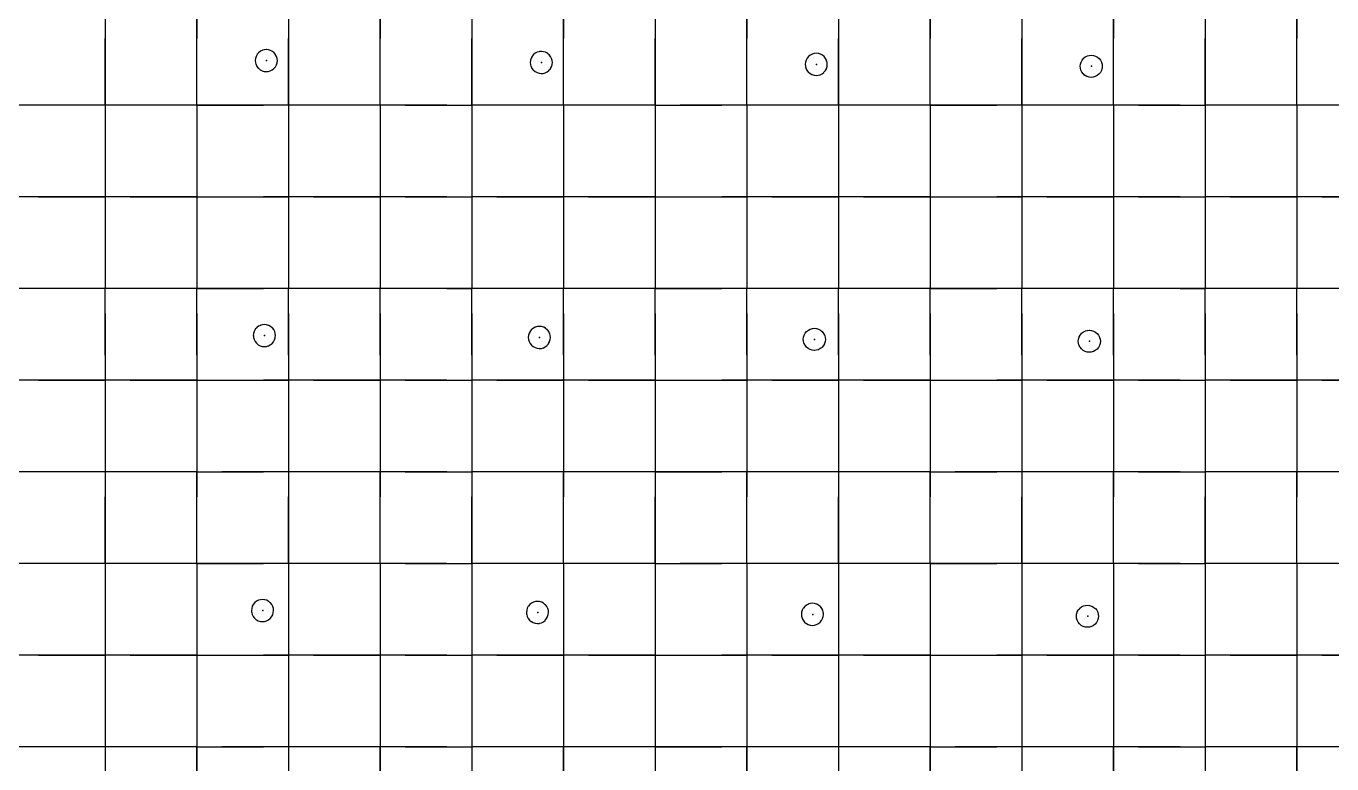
# Model space of a CAD drawing. Header units: metres. Extents: x 0 to 438, y -24 to 612.
# Drawn here: x 127.2 to 255.4, y 340.3 to 412.8 of the extents above; entities that cross this region are included whole.
import ezdxf

# ---------------------------------------------------------------- set-up
doc = ezdxf.new("R2010")
doc.units = ezdxf.units.M
doc.layers.add('LAYER_01_CUT', color=7, linetype='Continuous')
doc.layers.add('LAYER_04_GRID', color=7, linetype='Continuous')

msp = doc.modelspace()

# ---------------------------------------------------------------- linework, layer by layer
at = {"layer": 'LAYER_01_CUT'}
for points in [[(137.46, 414), (135, 414), (135, 407.46), (135, 405), (135, 398.46)], [(135, 414), (135, 411.54)], [(144, 407.46), (144, 414), (144, 411.54)], [(155.46, 414), (153, 414), (153, 407.46), (153, 405), (153, 398.46)], [(153, 414), (153, 411.54)], [(162, 407.46), (162, 414), (162, 411.54)], [(173.46, 414), (171, 414), (171, 407.46), (171, 405), (171, 398.46)], [(171, 414), (171, 411.54)], [(180, 407.46), (180, 414), (180, 411.54)], [(191.46, 414), (189, 414), (189, 407.46), (189, 405), (189, 398.46)], [(189, 414), (189, 411.54)], [(198, 407.46), (198, 414), (198, 411.54)], [(209.46, 414), (207, 414), (207, 407.46), (207, 405), (207, 398.46)], [(207, 414), (207, 411.54)], [(216, 407.46), (216, 414), (216, 411.54)], [(227.46, 414), (225, 414), (225, 407.46), (225, 405), (225, 398.46)], [(225, 414), (225, 411.54)], [(234, 407.46), (234, 414), (234, 411.54)], [(245.46, 414), (243, 414), (243, 407.46), (243, 405), (243, 398.46)], [(243, 414), (243, 411.54)], [(252, 407.46), (252, 414), (252, 411.54)], [(135, 405), (135, 411.54)], [(144, 405), (144, 411.54)], [(150.04, 408.63), (150.2, 408.49), (150.21, 408.49), (150.4, 408.39), (150.4, 408.38), (150.6, 408.32), (150.61, 408.32), (150.81, 408.3), (150.81, 408.3), (151, 408.32), (151.01, 408.32), (151.2, 408.37), (151.21, 408.38), (151.39, 408.47), (151.4, 408.48), (151.57, 408.61), (151.57, 408.61), (151.71, 408.77), (151.71, 408.78), (151.81, 408.97), (151.82, 408.97), (151.88, 409.17), (151.88, 409.18), (151.9, 409.38), (151.9, 409.39), (151.88, 409.57), (151.88, 409.58), (151.83, 409.77), (151.82, 409.78), (151.73, 409.96), (151.72, 409.97), (151.59, 410.14), (151.59, 410.14), (151.42, 410.28), (151.42, 410.28), (151.23, 410.38), (151.22, 410.39), (151.03, 410.45), (151.02, 410.45), (150.82, 410.47), (150.81, 410.47), (150.63, 410.45), (150.62, 410.45), (150.43, 410.4), (150.42, 410.39), (150.23, 410.3), (150.23, 410.3), (150.06, 410.16), (150.06, 410.16), (149.92, 410), (149.92, 409.99), (149.81, 409.8), (149.81, 409.8), (149.75, 409.6), (149.75, 409.59), (149.73, 409.39), (149.73, 409.39), (149.75, 409.2), (149.75, 409.19), (149.8, 409), (149.81, 408.99), (149.9, 408.81), (149.9, 408.8), (150.03, 408.63), (150.04, 408.63)], [(153, 405), (153, 411.54)], [(162, 405), (162, 411.54)], [(171, 405), (171, 411.54)], [(177.23, 410.11), (177.23, 410.11), (177.06, 409.98), (177.06, 409.97), (176.92, 409.81), (176.91, 409.8), (176.81, 409.62), (176.81, 409.61), (176.75, 409.41), (176.75, 409.4), (176.73, 409.21), (176.73, 409.2), (176.75, 409.01), (176.75, 409), (176.8, 408.81), (176.81, 408.8), (176.9, 408.62), (176.9, 408.61), (177.03, 408.45), (177.04, 408.44), (177.2, 408.3), (177.21, 408.3), (177.4, 408.2), (177.4, 408.2), (177.6, 408.14), (177.61, 408.14), (177.81, 408.12), (177.81, 408.12), (178, 408.13), (178.01, 408.13), (178.2, 408.19), (178.21, 408.19), (178.39, 408.28), (178.4, 408.29), (178.57, 408.42), (178.57, 408.43), (178.71, 408.59), (178.71, 408.6), (178.81, 408.78), (178.82, 408.79), (178.88, 408.98), (178.88, 408.99), (178.9, 409.19), (178.9, 409.2), (178.88, 409.39), (178.88, 409.39), (178.83, 409.59), (178.82, 409.59), (178.73, 409.78), (178.72, 409.79), (178.59, 409.95), (178.59, 409.96), (178.42, 410.09), (178.42, 410.1), (178.23, 410.2), (178.22, 410.2), (178.03, 410.26), (178.02, 410.26), (177.82, 410.28), (177.81, 410.28), (177.63, 410.27), (177.62, 410.26), (177.43, 410.21), (177.42, 410.21), (177.23, 410.11)], [(180, 405), (180, 411.54)], [(189, 405), (189, 411.54)], [(198, 405), (198, 411.54)], [(207, 405), (207, 411.54)], [(216, 405), (216, 411.54)], [(225, 405), (225, 411.54)], [(234, 405), (234, 411.54)], [(243, 405), (243, 411.54)], [(252, 405), (252, 411.54)], [(204.06, 409.79), (204.05, 409.78), (203.92, 409.62), (203.91, 409.62), (203.81, 409.43), (203.81, 409.42), (203.75, 409.23), (203.75, 409.22), (203.73, 409.02), (203.73, 409.01), (203.75, 408.83), (203.75, 408.82), (203.8, 408.63), (203.8, 408.62), (203.9, 408.43), (203.9, 408.43), (204.03, 408.26), (204.04, 408.25), (204.2, 408.12), (204.21, 408.11), (204.39, 408.01), (204.4, 408.01), (204.6, 407.95), (204.61, 407.95), (204.81, 407.93), (204.81, 407.93), (205, 407.95), (205.01, 407.95), (205.2, 408), (205.21, 408), (205.39, 408.1), (205.4, 408.1), (205.57, 408.23), (205.57, 408.24), (205.71, 408.4), (205.71, 408.41), (205.81, 408.59), (205.81, 408.6), (205.87, 408.8), (205.88, 408.81), (205.9, 409), (205.9, 409.01), (205.88, 409.2), (205.88, 409.21), (205.82, 409.4), (205.82, 409.41), (205.73, 409.59), (205.72, 409.6), (205.59, 409.77), (205.59, 409.77), (205.42, 409.91), (205.42, 409.91), (205.23, 410.01), (205.22, 410.01), (205.03, 410.07), (205.02, 410.08), (204.82, 410.1), (204.81, 410.1), (204.63, 410.08), (204.62, 410.08), (204.43, 410.02), (204.42, 410.02), (204.23, 409.93), (204.23, 409.92), (204.06, 409.79)], [(232.39, 407.91), (232.21, 407.82), (232.2, 407.81), (232.01, 407.76), (232, 407.76), (231.81, 407.74), (231.8, 407.74), (231.61, 407.76), (231.6, 407.76), (231.4, 407.82), (231.39, 407.83), (231.21, 407.93), (231.2, 407.93), (231.04, 408.07), (231.03, 408.07), (230.9, 408.24), (230.9, 408.25), (230.8, 408.43), (230.8, 408.44), (230.75, 408.63), (230.75, 408.64), (230.73, 408.83), (230.73, 408.83), (230.75, 409.03), (230.75, 409.04), (230.81, 409.24), (230.81, 409.24), (230.91, 409.43), (230.92, 409.44), (231.05, 409.6), (231.06, 409.61), (231.23, 409.74), (231.23, 409.74), (231.42, 409.83), (231.43, 409.84), (231.62, 409.89), (231.62, 409.89), (231.81, 409.91), (231.82, 409.91), (232.02, 409.89), (232.03, 409.89), (232.22, 409.83), (232.23, 409.83), (232.42, 409.72), (232.42, 409.72), (232.58, 409.58), (232.59, 409.58), (232.72, 409.41), (232.73, 409.41), (232.82, 409.22), (232.82, 409.21), (232.88, 409.02), (232.88, 409.01), (232.89, 408.83), (232.9, 408.82), (232.88, 408.62), (232.87, 408.61), (232.81, 408.42), (232.81, 408.41), (232.71, 408.22), (232.71, 408.22), (232.57, 408.05), (232.56, 408.05), (232.4, 407.92), (232.39, 407.91)], [(144, 405), (144, 407.46)], [(162, 405), (162, 407.46)], [(180, 405), (180, 407.46)], [(198, 405), (198, 407.46)], [(216, 405), (216, 407.46)], [(234, 405), (234, 407.46)], [(252, 405), (252, 407.46)], [(128.46, 405), (126, 405), (126, 398.46)], [(132.54, 405), (126, 405)], [(135, 405), (128.46, 405)], [(135, 405), (132.54, 405)], [(137.46, 405), (135, 405)], [(141.54, 405), (135, 405)], [(135, 405), (135, 402.54)], [(144, 405), (137.46, 405)], [(144, 405), (141.54, 405)], [(146.46, 405), (144, 405), (144, 398.46)], [(144, 405), (144, 402.54)], [(144, 405), (150.54, 405)], [(153, 405), (146.46, 405)], [(153, 405), (150.54, 405)], [(155.46, 405), (153, 405)], [(159.54, 405), (153, 405)], [(153, 405), (153, 402.54)], [(162, 405), (155.46, 405)], [(162, 405), (159.54, 405)], [(164.46, 405), (162, 405), (162, 398.46)], [(168.54, 405), (162, 405)], [(162, 405), (162, 402.54)], [(164.46, 405), (171, 405)], [(168.54, 405), (171, 405)], [(173.46, 405), (171, 405)], [(177.54, 405), (171, 405)], [(171, 405), (171, 402.54)], [(180, 405), (173.46, 405)], [(180, 405), (177.54, 405)], [(182.46, 405), (180, 405), (180, 398.46)], [(186.54, 405), (180, 405)], [(180, 405), (180, 402.54)], [(189, 405), (182.46, 405)], [(189, 405), (186.54, 405)], [(189, 405), (189, 402.54)], [(189, 405), (191.46, 405)], [(189, 405), (195.54, 405)], [(198, 405), (191.46, 405)], [(198, 405), (195.54, 405)], [(200.46, 405), (198, 405), (198, 398.46)], [(204.54, 405), (198, 405)], [(198, 405), (198, 402.54)], [(207, 405), (200.46, 405)], [(207, 405), (204.54, 405)], [(209.46, 405), (207, 405)], [(213.54, 405), (207, 405)], [(207, 405), (207, 402.54)], [(216, 405), (209.46, 405)], [(216, 405), (213.54, 405)], [(218.46, 405), (216, 405), (216, 398.46)], [(216, 405), (216, 402.54)], [(216, 405), (222.54, 405)], [(225, 405), (218.46, 405)], [(225, 405), (222.54, 405)], [(227.46, 405), (225, 405)], [(231.54, 405), (225, 405)], [(225, 405), (225, 402.54)], [(234, 405), (227.46, 405)], [(234, 405), (231.54, 405)], [(236.46, 405), (234, 405), (234, 398.46)], [(240.54, 405), (234, 405)], [(234, 405), (234, 402.54)], [(236.46, 405), (243, 405)], [(240.54, 405), (243, 405)], [(245.46, 405), (243, 405)], [(249.54, 405), (243, 405)], [(243, 405), (243, 402.54)], [(252, 405), (245.46, 405)], [(252, 405), (249.54, 405)], [(254.46, 405), (252, 405), (252, 398.46)], [(258.54, 405), (252, 405)], [(252, 405), (252, 402.54)], [(261, 405), (254.46, 405)], [(135, 402.54), (135, 396)], [(144, 402.54), (144, 396)], [(153, 402.54), (153, 396)], [(162, 402.54), (162, 396)], [(171, 402.54), (171, 396)], [(180, 402.54), (180, 396)], [(189, 402.54), (189, 396)], [(198, 402.54), (198, 396)], [(207, 402.54), (207, 396)], [(216, 402.54), (216, 396)], [(225, 402.54), (225, 396)], [(234, 402.54), (234, 396)], [(243, 402.54), (243, 396)], [(252, 402.54), (252, 396)], [(135, 398.46), (135, 396)], [(144, 398.46), (144, 396)], [(153, 398.46), (153, 396)], [(162, 398.46), (162, 396)], [(171, 398.46), (171, 396)], [(180, 398.46), (180, 396)], [(189, 398.46), (189, 396)], [(198, 398.46), (198, 396)], [(207, 398.46), (207, 396)], [(216, 398.46), (216, 396)], [(225, 398.46), (225, 396)], [(234, 398.46), (234, 396)], [(243, 398.46), (243, 396)], [(252, 398.46), (252, 396)], [(128.46, 396), (126, 396)], [(132.54, 396), (126, 396)], [(128.46, 396), (135, 396), (135, 389.46)], [(135, 396), (132.54, 396)], [(137.46, 396), (135, 396)], [(141.54, 396), (135, 396)], [(135, 396), (135, 393.54)], [(137.46, 396), (144, 396), (144, 389.46)], [(144, 396), (141.54, 396)], [(144, 396), (144, 393.54)], [(144, 396), (146.46, 396)], [(144, 396), (150.54, 396)], [(146.46, 396), (153, 396), (153, 389.46)], [(153, 396), (150.54, 396)], [(155.46, 396), (153, 396)], [(159.54, 396), (153, 396)], [(153, 396), (153, 393.54)], [(155.46, 396), (162, 396), (162, 389.46)], [(162, 396), (159.54, 396)], [(164.46, 396), (162, 396)], [(168.54, 396), (162, 396)], [(162, 396), (162, 393.54)], [(164.46, 396), (171, 396), (171, 389.46)], [(168.54, 396), (171, 396)], [(173.46, 396), (171, 396)], [(177.54, 396), (171, 396)], [(171, 396), (171, 393.54)], [(173.46, 396), (180, 396), (180, 389.46)], [(180, 396), (177.54, 396)], [(182.46, 396), (180, 396)], [(186.54, 396), (180, 396)], [(180, 396), (180, 393.54)], [(182.46, 396), (189, 396), (189, 389.46)], [(189, 396), (186.54, 396)], [(189, 396), (189, 393.54)], [(189, 396), (191.46, 396)], [(189, 396), (195.54, 396)], [(191.46, 396), (198, 396), (198, 389.46)], [(198, 396), (195.54, 396)], [(200.46, 396), (198, 396)], [(204.54, 396), (198, 396)], [(198, 396), (198, 393.54)], [(200.46, 396), (207, 396), (207, 389.46)], [(207, 396), (204.54, 396)], [(209.46, 396), (207, 396)], [(213.54, 396), (207, 396)], [(207, 396), (207, 393.54)], [(209.46, 396), (216, 396), (216, 389.46)], [(216, 396), (213.54, 396)], [(216, 396), (216, 393.54)], [(216, 396), (218.46, 396)], [(216, 396), (222.54, 396)], [(218.46, 396), (225, 396), (225, 389.46)], [(225, 396), (222.54, 396)], [(227.46, 396), (225, 396)], [(231.54, 396), (225, 396)], [(225, 396), (225, 393.54)], [(227.46, 396), (234, 396), (234, 389.46)], [(234, 396), (231.54, 396)], [(236.46, 396), (234, 396)], [(240.54, 396), (234, 396)], [(234, 396), (234, 393.54)], [(236.46, 396), (243, 396), (243, 389.46)], [(240.54, 396), (243, 396)], [(245.46, 396), (243, 396)], [(249.54, 396), (243, 396)], [(243, 396), (243, 393.54)], [(245.46, 396), (252, 396), (252, 389.46)], [(252, 396), (249.54, 396)], [(254.46, 396), (252, 396)], [(258.54, 396), (252, 396)], [(252, 396), (252, 393.54)], [(254.46, 396), (261, 396), (261, 389.46)], [(135, 393.54), (135, 387)], [(144, 393.54), (144, 387)], [(153, 393.54), (153, 387)], [(162, 393.54), (162, 387)], [(171, 393.54), (171, 387)], [(180, 393.54), (180, 387)], [(189, 393.54), (189, 387)], [(198, 393.54), (198, 387)], [(207, 393.54), (207, 387)], [(216, 393.54), (216, 387)], [(225, 393.54), (225, 387)], [(234, 393.54), (234, 387)], [(243, 393.54), (243, 387)], [(252, 393.54), (252, 387)], [(135, 389.46), (135, 387)], [(144, 389.46), (144, 387)], [(153, 389.46), (153, 387)], [(162, 389.46), (162, 387)], [(171, 389.46), (171, 387)], [(180, 389.46), (180, 387)], [(189, 389.46), (189, 387)], [(198, 389.46), (198, 387)], [(207, 389.46), (207, 387)], [(216, 389.46), (216, 387)], [(225, 389.46), (225, 387)], [(234, 389.46), (234, 387)], [(243, 389.46), (243, 387)], [(252, 389.46), (252, 387)], [(261, 387), (254.46, 387), (252, 387), (245.46, 387), (243, 387), (236.46, 387), (234, 387), (227.46, 387), (225, 387), (218.46, 387), (216, 387), (209.46, 387), (207, 387), (200.46, 387), (198, 387), (191.46, 387), (189, 387), (182.46, 387), (180, 387), (173.46, 387), (171, 387), (164.46, 387), (162, 387), (155.46, 387), (153, 387), (146.46, 387), (144, 387), (137.46, 387), (135, 387), (128.46, 387), (126, 387)], [(132.54, 387), (126, 387)], [(135, 387), (132.54, 387)], [(141.54, 387), (135, 387)], [(135, 380.46), (135, 387)], [(135, 384.54), (135, 387)], [(144, 387), (141.54, 387)], [(144, 380.46), (144, 387)], [(144, 384.54), (144, 387)], [(144, 387), (150.54, 387)], [(153, 387), (150.54, 387)], [(159.54, 387), (153, 387)], [(153, 380.46), (153, 387)], [(153, 384.54), (153, 387)], [(162, 387), (159.54, 387)], [(168.54, 387), (162, 387)], [(162, 380.46), (162, 387)], [(162, 384.54), (162, 387)], [(168.54, 387), (171, 387)], [(177.54, 387), (171, 387)], [(171, 380.46), (171, 387)], [(171, 384.54), (171, 387)], [(180, 387), (177.54, 387)], [(186.54, 387), (180, 387)], [(180, 380.46), (180, 387)], [(180, 384.54), (180, 387)], [(189, 387), (186.54, 387)], [(189, 380.46), (189, 387)], [(189, 384.54), (189, 387)], [(189, 387), (195.54, 387)], [(198, 387), (195.54, 387)], [(204.54, 387), (198, 387)], [(198, 380.46), (198, 387)], [(198, 384.54), (198, 387)], [(207, 387), (204.54, 387)], [(213.54, 387), (207, 387)], [(207, 380.46), (207, 387)], [(207, 384.54), (207, 387)], [(216, 387), (213.54, 387)], [(216, 380.46), (216, 387)], [(216, 384.54), (216, 387)], [(216, 387), (222.54, 387)], [(225, 387), (222.54, 387)], [(231.54, 387), (225, 387)], [(225, 380.46), (225, 387)], [(225, 384.54), (225, 387)], [(234, 387), (231.54, 387)], [(240.54, 387), (234, 387)], [(234, 380.46), (234, 387)], [(234, 384.54), (234, 387)], [(240.54, 387), (243, 387)], [(249.54, 387), (243, 387)], [(243, 380.46), (243, 387)], [(243, 384.54), (243, 387)], [(252, 387), (249.54, 387)], [(258.54, 387), (252, 387)], [(252, 380.46), (252, 387)], [(252, 384.54), (252, 387)], [(135, 384.54), (135, 378)], [(144, 384.54), (144, 378)], [(151.01, 381.37), (151.02, 381.38), (151.21, 381.47), (151.21, 381.48), (151.38, 381.61), (151.39, 381.61), (151.52, 381.78), (151.53, 381.78), (151.63, 381.97), (151.63, 381.98), (151.69, 382.17), (151.69, 382.18), (151.71, 382.38), (151.71, 382.39), (151.69, 382.57), (151.69, 382.58), (151.64, 382.77), (151.64, 382.78), (151.54, 382.97), (151.54, 382.97), (151.41, 383.14), (151.4, 383.14), (151.24, 383.28), (151.23, 383.28), (151.05, 383.39), (151.04, 383.39), (150.84, 383.45), (150.83, 383.45), (150.64, 383.47), (150.63, 383.47), (150.44, 383.45), (150.43, 383.45), (150.24, 383.4), (150.23, 383.39), (150.05, 383.3), (150.04, 383.3), (149.88, 383.17), (149.87, 383.16), (149.73, 383), (149.73, 382.99), (149.63, 382.8), (149.63, 382.8), (149.57, 382.6), (149.56, 382.59), (149.54, 382.39), (149.55, 382.39), (149.56, 382.2), (149.56, 382.19), (149.62, 382), (149.62, 381.99), (149.71, 381.81), (149.72, 381.8), (149.85, 381.63), (149.86, 381.63), (150.02, 381.49), (150.02, 381.49), (150.21, 381.39), (150.22, 381.38), (150.41, 381.32), (150.42, 381.32), (150.62, 381.3), (150.63, 381.3), (150.81, 381.32), (150.82, 381.32), (151.01, 381.37)], [(153, 384.54), (153, 378)], [(162, 384.54), (162, 378)], [(171, 384.54), (171, 378)], [(180, 384.54), (180, 378)], [(189, 384.54), (189, 378)], [(198, 384.54), (198, 378)], [(207, 384.54), (207, 378)], [(216, 384.54), (216, 378)], [(225, 384.54), (225, 378)], [(234, 384.54), (234, 378)], [(243, 384.54), (243, 378)], [(252, 384.54), (252, 378)], [(178.52, 381.59), (178.53, 381.6), (178.63, 381.78), (178.63, 381.79), (178.69, 381.99), (178.69, 381.99), (178.71, 382.19), (178.71, 382.2), (178.69, 382.39), (178.69, 382.39), (178.64, 382.59), (178.63, 382.59), (178.54, 382.78), (178.54, 382.79), (178.41, 382.95), (178.4, 382.96), (178.24, 383.09), (178.23, 383.1), (178.05, 383.2), (178.04, 383.2), (177.84, 383.26), (177.83, 383.26), (177.63, 383.28), (177.63, 383.28), (177.44, 383.27), (177.43, 383.26), (177.24, 383.21), (177.23, 383.21), (177.05, 383.11), (177.04, 383.11), (176.87, 382.98), (176.87, 382.97), (176.73, 382.81), (176.73, 382.8), (176.63, 382.62), (176.63, 382.61), (176.56, 382.41), (176.56, 382.41), (176.54, 382.21), (176.54, 382.2), (176.56, 382.01), (176.56, 382), (176.61, 381.81), (176.62, 381.81), (176.71, 381.62), (176.72, 381.61), (176.85, 381.45), (176.85, 381.44), (177.02, 381.3), (177.02, 381.3), (177.21, 381.2), (177.22, 381.2), (177.41, 381.14), (177.42, 381.14), (177.62, 381.12), (177.63, 381.12), (177.81, 381.13), (177.82, 381.13), (178.01, 381.19), (178.02, 381.19), (178.21, 381.28), (178.21, 381.29), (178.38, 381.42), (178.39, 381.43), (178.52, 381.59)], [(203.56, 381.82), (203.56, 381.83), (203.54, 382.01), (203.54, 382.02), (203.56, 382.22), (203.56, 382.23), (203.62, 382.42), (203.63, 382.43), (203.73, 382.62), (203.73, 382.62), (203.87, 382.79), (203.87, 382.79), (204.04, 382.92), (204.05, 382.93), (204.23, 383.02), (204.24, 383.02), (204.43, 383.08), (204.44, 383.08), (204.63, 383.1), (204.63, 383.1), (204.83, 383.08), (204.84, 383.07), (205.04, 383.01), (205.04, 383.01), (205.23, 382.91), (205.24, 382.91), (205.4, 382.77), (205.41, 382.77), (205.54, 382.6), (205.54, 382.59), (205.63, 382.41), (205.64, 382.4), (205.69, 382.21), (205.69, 382.2), (205.71, 382.01), (205.71, 382.01), (205.69, 381.81), (205.69, 381.8), (205.63, 381.6), (205.63, 381.59), (205.52, 381.41), (205.52, 381.4), (205.38, 381.24), (205.38, 381.23), (205.21, 381.1), (205.21, 381.1), (205.02, 381), (205.01, 381), (204.82, 380.95), (204.81, 380.95), (204.63, 380.93), (204.62, 380.93), (204.42, 380.95), (204.41, 380.95), (204.22, 381.01), (204.21, 381.01), (204.02, 381.11), (204.02, 381.12), (203.85, 381.25), (203.85, 381.26), (203.72, 381.43), (203.71, 381.43), (203.62, 381.62), (203.61, 381.63), (203.56, 381.82)], [(232.2, 380.91), (232.02, 380.82), (232.01, 380.81), (231.82, 380.76), (231.81, 380.76), (231.63, 380.74), (231.62, 380.74), (231.42, 380.76), (231.41, 380.76), (231.21, 380.82), (231.21, 380.83), (231.02, 380.93), (231.01, 380.93), (230.85, 381.07), (230.85, 381.07), (230.72, 381.24), (230.71, 381.25), (230.62, 381.43), (230.61, 381.44), (230.56, 381.63), (230.56, 381.64), (230.54, 381.83), (230.54, 381.83), (230.56, 382.03), (230.56, 382.04), (230.62, 382.24), (230.63, 382.25), (230.73, 382.43), (230.73, 382.44), (230.87, 382.6), (230.87, 382.61), (231.04, 382.74), (231.05, 382.74), (231.23, 382.83), (231.24, 382.84), (231.43, 382.89), (231.44, 382.89), (231.62, 382.91), (231.63, 382.91), (231.83, 382.89), (231.84, 382.89), (232.04, 382.83), (232.04, 382.83), (232.23, 382.73), (232.24, 382.72), (232.4, 382.58), (232.4, 382.58), (232.54, 382.41), (232.54, 382.41), (232.63, 382.22), (232.64, 382.21), (232.69, 382.02), (232.69, 382.01), (232.71, 381.83), (232.71, 381.82), (232.69, 381.62), (232.69, 381.61), (232.63, 381.42), (232.62, 381.41), (232.52, 381.22), (232.52, 381.22), (232.38, 381.05), (232.38, 381.05), (232.21, 380.92), (232.2, 380.91)], [(135, 380.46), (135, 378)], [(144, 380.46), (144, 378)], [(153, 380.46), (153, 378)], [(162, 380.46), (162, 378)], [(171, 380.46), (171, 378)], [(180, 380.46), (180, 378)], [(189, 380.46), (189, 378)], [(198, 380.46), (198, 378)], [(207, 380.46), (207, 378)], [(216, 380.46), (216, 378)], [(225, 380.46), (225, 378)], [(234, 380.46), (234, 378)], [(243, 380.46), (243, 378)], [(252, 380.46), (252, 378)], [(128.46, 378), (126, 378)], [(132.54, 378), (126, 378)], [(128.46, 378), (135, 378), (135, 371.46)], [(135, 378), (132.54, 378)], [(137.46, 378), (135, 378)], [(141.54, 378), (135, 378)], [(135, 378), (135, 375.54)], [(137.46, 378), (144, 378), (144, 371.46)], [(144, 378), (141.54, 378)], [(144, 378), (144, 375.54)], [(144, 378), (146.46, 378)], [(144, 378), (150.54, 378)], [(146.46, 378), (153, 378), (153, 371.46)], [(153, 378), (150.54, 378)], [(155.46, 378), (153, 378)], [(159.54, 378), (153, 378)], [(153, 378), (153, 375.54)], [(155.46, 378), (162, 378), (162, 371.46)], [(162, 378), (159.54, 378)], [(164.46, 378), (162, 378)], [(168.54, 378), (162, 378)], [(162, 378), (162, 375.54)], [(164.46, 378), (171, 378), (171, 371.46)], [(168.54, 378), (171, 378)], [(173.46, 378), (171, 378)], [(177.54, 378), (171, 378)], [(171, 378), (171, 375.54)], [(173.46, 378), (180, 378), (180, 371.46)], [(180, 378), (177.54, 378)], [(182.46, 378), (180, 378)], [(186.54, 378), (180, 378)], [(180, 378), (180, 375.54)], [(182.46, 378), (189, 378), (189, 371.46)], [(189, 378), (186.54, 378)], [(189, 378), (189, 375.54)], [(189, 378), (191.46, 378)], [(189, 378), (195.54, 378)], [(191.46, 378), (198, 378), (198, 371.46)], [(198, 378), (195.54, 378)], [(200.46, 378), (198, 378)], [(204.54, 378), (198, 378)], [(198, 378), (198, 375.54)], [(200.46, 378), (207, 378), (207, 371.46)], [(207, 378), (204.54, 378)], [(209.46, 378), (207, 378)], [(213.54, 378), (207, 378)], [(207, 378), (207, 375.54)], [(209.46, 378), (216, 378), (216, 371.46)], [(216, 378), (213.54, 378)], [(216, 378), (216, 375.54)], [(216, 378), (218.46, 378)], [(216, 378), (222.54, 378)], [(218.46, 378), (225, 378), (225, 371.46)], [(225, 378), (222.54, 378)], [(227.46, 378), (225, 378)], [(231.54, 378), (225, 378)], [(225, 378), (225, 375.54)], [(227.46, 378), (234, 378), (234, 371.46)], [(234, 378), (231.54, 378)], [(236.46, 378), (234, 378)], [(240.54, 378), (234, 378)], [(234, 378), (234, 375.54)], [(236.46, 378), (243, 378), (243, 371.46)], [(240.54, 378), (243, 378)], [(245.46, 378), (243, 378)], [(249.54, 378), (243, 378)], [(243, 378), (243, 375.54)], [(245.46, 378), (252, 378), (252, 371.46)], [(252, 378), (249.54, 378)], [(254.46, 378), (252, 378)], [(258.54, 378), (252, 378)], [(252, 378), (252, 375.54)], [(254.46, 378), (261, 378), (261, 371.46)], [(135, 375.54), (135, 369)], [(144, 375.54), (144, 369)], [(153, 375.54), (153, 369)], [(162, 375.54), (162, 369)], [(171, 375.54), (171, 369)], [(180, 375.54), (180, 369)], [(189, 375.54), (189, 369)], [(198, 375.54), (198, 369)], [(207, 375.54), (207, 369)], [(216, 375.54), (216, 369)], [(225, 375.54), (225, 369)], [(234, 375.54), (234, 369)], [(243, 375.54), (243, 369)], [(252, 375.54), (252, 369)], [(135, 371.46), (135, 369)], [(144, 371.46), (144, 369)], [(153, 371.46), (153, 369)], [(162, 371.46), (162, 369)], [(171, 371.46), (171, 369)], [(180, 371.46), (180, 369)], [(189, 371.46), (189, 369)], [(198, 371.46), (198, 369)], [(207, 371.46), (207, 369)], [(216, 371.46), (216, 369)], [(225, 371.46), (225, 369)], [(234, 371.46), (234, 369)], [(243, 371.46), (243, 369)], [(252, 371.46), (252, 369)], [(128.46, 369), (126, 369)], [(132.54, 369), (126, 369)], [(135, 369), (128.46, 369)], [(135, 369), (132.54, 369)], [(137.46, 369), (135, 369), (135, 362.46), (135, 360), (135, 353.46)], [(141.54, 369), (135, 369)], [(135, 369), (135, 366.54)], [(144, 369), (137.46, 369)], [(144, 369), (141.54, 369)], [(144, 362.46), (144, 369), (144, 366.54)], [(144, 369), (146.46, 369)], [(144, 369), (150.54, 369)], [(153, 369), (146.46, 369)], [(153, 369), (150.54, 369)], [(155.46, 369), (153, 369), (153, 362.46), (153, 360), (153, 353.46)], [(159.54, 369), (153, 369)], [(153, 369), (153, 366.54)], [(162, 369), (155.46, 369)], [(162, 369), (159.54, 369)], [(162, 362.46), (162, 369), (162, 366.54)], [(164.46, 369), (162, 369)], [(168.54, 369), (162, 369)], [(164.46, 369), (171, 369)], [(168.54, 369), (171, 369)], [(173.46, 369), (171, 369), (171, 362.46), (171, 360), (171, 353.46)], [(177.54, 369), (171, 369)], [(171, 369), (171, 366.54)], [(180, 369), (173.46, 369)], [(180, 369), (177.54, 369)], [(180, 362.46), (180, 369), (180, 366.54)], [(182.46, 369), (180, 369)], [(186.54, 369), (180, 369)], [(189, 369), (182.46, 369)], [(189, 369), (186.54, 369)], [(191.46, 369), (189, 369), (189, 362.46), (189, 360), (189, 353.46)], [(189, 369), (189, 366.54)], [(189, 369), (195.54, 369)], [(198, 369), (191.46, 369)], [(198, 369), (195.54, 369)], [(198, 362.46), (198, 369), (198, 366.54)], [(200.46, 369), (198, 369)], [(204.54, 369), (198, 369)], [(207, 369), (200.46, 369)], [(207, 369), (204.54, 369)], [(209.46, 369), (207, 369), (207, 362.46), (207, 360), (207, 353.46)], [(213.54, 369), (207, 369)], [(207, 369), (207, 366.54)], [(216, 369), (209.46, 369)], [(216, 369), (213.54, 369)], [(216, 362.46), (216, 369), (216, 366.54)], [(216, 369), (218.46, 369)], [(216, 369), (222.54, 369)], [(225, 369), (218.46, 369)], [(225, 369), (222.54, 369)], [(227.46, 369), (225, 369), (225, 362.46), (225, 360), (225, 353.46)], [(231.54, 369), (225, 369)], [(225, 369), (225, 366.54)], [(234, 369), (227.46, 369)], [(234, 369), (231.54, 369)], [(234, 362.46), (234, 369), (234, 366.54)], [(236.46, 369), (234, 369)], [(240.54, 369), (234, 369)], [(236.46, 369), (243, 369)], [(240.54, 369), (243, 369)], [(245.46, 369), (243, 369), (243, 362.46), (243, 360), (243, 353.46)], [(249.54, 369), (243, 369)], [(243, 369), (243, 366.54)], [(252, 369), (245.46, 369)], [(252, 369), (249.54, 369)], [(252, 362.46), (252, 369), (252, 366.54)], [(254.46, 369), (252, 369)], [(258.54, 369), (252, 369)], [(261, 369), (254.46, 369)], [(135, 360), (135, 366.54)], [(144, 360), (144, 366.54)], [(153, 360), (153, 366.54)], [(162, 360), (162, 366.54)], [(171, 360), (171, 366.54)], [(180, 360), (180, 366.54)], [(189, 360), (189, 366.54)], [(198, 360), (198, 366.54)], [(207, 360), (207, 366.54)], [(216, 360), (216, 366.54)], [(225, 360), (225, 366.54)], [(234, 360), (234, 366.54)], [(243, 360), (243, 366.54)], [(252, 360), (252, 366.54)], [(144, 360), (144, 362.46)], [(162, 360), (162, 362.46)], [(180, 360), (180, 362.46)], [(198, 360), (198, 362.46)], [(216, 360), (216, 362.46)], [(234, 360), (234, 362.46)], [(252, 360), (252, 362.46)], [(128.46, 360), (126, 360), (126, 353.46)], [(132.54, 360), (126, 360)], [(135, 360), (128.46, 360)], [(135, 360), (132.54, 360)], [(137.46, 360), (135, 360)], [(141.54, 360), (135, 360)], [(135, 360), (135, 357.54)], [(144, 360), (137.46, 360)], [(144, 360), (141.54, 360)], [(146.46, 360), (144, 360), (144, 353.46)], [(144, 360), (144, 357.54)], [(144, 360), (150.54, 360)], [(153, 360), (146.46, 360)], [(153, 360), (150.54, 360)], [(155.46, 360), (153, 360)], [(159.54, 360), (153, 360)], [(153, 360), (153, 357.54)], [(162, 360), (155.46, 360)], [(162, 360), (159.54, 360)], [(164.46, 360), (162, 360), (162, 353.46)], [(168.54, 360), (162, 360)], [(162, 360), (162, 357.54)], [(164.46, 360), (171, 360)], [(168.54, 360), (171, 360)], [(173.46, 360), (171, 360)], [(177.54, 360), (171, 360)], [(171, 360), (171, 357.54)], [(180, 360), (173.46, 360)], [(180, 360), (177.54, 360)], [(182.46, 360), (180, 360), (180, 353.46)], [(186.54, 360), (180, 360)], [(180, 360), (180, 357.54)], [(189, 360), (182.46, 360)], [(189, 360), (186.54, 360)], [(189, 360), (189, 357.54)], [(189, 360), (191.46, 360)], [(189, 360), (195.54, 360)], [(198, 360), (191.46, 360)], [(198, 360), (195.54, 360)], [(200.46, 360), (198, 360), (198, 353.46)], [(204.54, 360), (198, 360)], [(198, 360), (198, 357.54)], [(207, 360), (200.46, 360)], [(207, 360), (204.54, 360)], [(209.46, 360), (207, 360)], [(213.54, 360), (207, 360)], [(207, 360), (207, 357.54)], [(216, 360), (209.46, 360)], [(216, 360), (213.54, 360)], [(218.46, 360), (216, 360), (216, 353.46)], [(216, 360), (216, 357.54)], [(216, 360), (222.54, 360)], [(225, 360), (218.46, 360)], [(225, 360), (222.54, 360)], [(227.46, 360), (225, 360)], [(231.54, 360), (225, 360)], [(225, 360), (225, 357.54)], [(234, 360), (227.46, 360)], [(234, 360), (231.54, 360)], [(236.46, 360), (234, 360), (234, 353.46)], [(240.54, 360), (234, 360)], [(234, 360), (234, 357.54)], [(236.46, 360), (243, 360)], [(240.54, 360), (243, 360)], [(245.46, 360), (243, 360)], [(249.54, 360), (243, 360)], [(243, 360), (243, 357.54)], [(252, 360), (245.46, 360)], [(252, 360), (249.54, 360)], [(254.46, 360), (252, 360), (252, 353.46)], [(258.54, 360), (252, 360)], [(252, 360), (252, 357.54)], [(261, 360), (254.46, 360)], [(135, 357.54), (135, 351)], [(144, 357.54), (144, 351)], [(150.44, 354.3), (150.63, 354.32), (150.64, 354.32), (150.83, 354.37), (150.84, 354.38), (151.02, 354.47), (151.03, 354.48), (151.19, 354.61), (151.2, 354.61), (151.34, 354.78), (151.34, 354.78), (151.44, 354.97), (151.44, 354.98), (151.5, 355.17), (151.5, 355.18), (151.52, 355.38), (151.52, 355.39), (151.51, 355.57), (151.51, 355.58), (151.45, 355.77), (151.45, 355.78), (151.36, 355.97), (151.35, 355.97), (151.22, 356.14), (151.21, 356.14), (151.05, 356.28), (151.04, 356.29), (150.86, 356.39), (150.85, 356.39), (150.66, 356.45), (150.65, 356.45), (150.45, 356.47), (150.44, 356.47), (150.25, 356.45), (150.25, 356.45), (150.05, 356.4), (150.05, 356.39), (149.86, 356.3), (149.85, 356.3), (149.69, 356.17), (149.68, 356.16), (149.55, 356), (149.54, 355.99), (149.44, 355.81), (149.44, 355.8), (149.38, 355.6), (149.38, 355.59), (149.36, 355.39), (149.36, 355.39), (149.37, 355.2), (149.38, 355.19), (149.43, 355), (149.43, 354.99), (149.53, 354.81), (149.53, 354.8), (149.66, 354.63), (149.67, 354.63), (149.83, 354.49), (149.84, 354.49), (150.02, 354.39), (150.03, 354.38), (150.23, 354.32), (150.23, 354.32), (150.43, 354.3), (150.44, 354.3)], [(153, 357.54), (153, 351)], [(162, 357.54), (162, 351)], [(171, 357.54), (171, 351)], [(180, 357.54), (180, 351)], [(189, 357.54), (189, 351)], [(198, 357.54), (198, 351)], [(207, 357.54), (207, 351)], [(216, 357.54), (216, 351)], [(225, 357.54), (225, 351)], [(234, 357.54), (234, 351)], [(243, 357.54), (243, 351)], [(252, 357.54), (252, 351)], [(177.64, 354.14), (177.83, 354.19), (177.84, 354.19), (178.02, 354.28), (178.03, 354.29), (178.19, 354.42), (178.2, 354.43), (178.34, 354.59), (178.34, 354.6), (178.44, 354.78), (178.44, 354.79), (178.5, 354.99), (178.5, 354.99), (178.52, 355.19), (178.52, 355.2), (178.51, 355.39), (178.51, 355.4), (178.45, 355.59), (178.45, 355.59), (178.36, 355.78), (178.35, 355.79), (178.22, 355.95), (178.21, 355.96), (178.05, 356.09), (178.04, 356.1), (177.86, 356.2), (177.85, 356.2), (177.65, 356.26), (177.65, 356.26), (177.45, 356.28), (177.44, 356.28), (177.25, 356.27), (177.25, 356.27), (177.05, 356.21), (177.05, 356.21), (176.86, 356.12), (176.85, 356.11), (176.69, 355.98), (176.68, 355.97), (176.55, 355.81), (176.54, 355.8), (176.44, 355.62), (176.44, 355.61), (176.38, 355.41), (176.38, 355.41), (176.36, 355.21), (176.36, 355.2), (176.37, 355.01), (176.38, 355), (176.43, 354.81), (176.43, 354.81), (176.53, 354.62), (176.53, 354.61), (176.66, 354.45), (176.67, 354.44), (176.83, 354.31), (176.84, 354.3), (177.02, 354.2), (177.03, 354.2), (177.23, 354.14), (177.23, 354.14), (177.43, 354.12), (177.44, 354.12), (177.63, 354.13), (177.64, 354.14)], [(203.44, 355.43), (203.44, 355.42), (203.38, 355.23), (203.38, 355.22), (203.36, 355.02), (203.36, 355.01), (203.37, 354.83), (203.38, 354.82), (203.43, 354.63), (203.43, 354.62), (203.52, 354.43), (203.53, 354.43), (203.66, 354.26), (203.67, 354.26), (203.83, 354.12), (203.84, 354.11), (204.02, 354.01), (204.03, 354.01), (204.23, 353.95), (204.23, 353.95), (204.43, 353.93), (204.44, 353.93), (204.63, 353.95), (204.64, 353.95), (204.83, 354), (204.83, 354.01), (205.02, 354.1), (205.03, 354.1), (205.19, 354.23), (205.2, 354.24), (205.33, 354.4), (205.34, 354.41), (205.44, 354.6), (205.44, 354.6), (205.5, 354.8), (205.5, 354.81), (205.52, 355.01), (205.52, 355.01), (205.51, 355.2), (205.5, 355.21), (205.45, 355.4), (205.45, 355.41), (205.36, 355.59), (205.35, 355.6), (205.22, 355.77), (205.21, 355.77), (205.05, 355.91), (205.04, 355.91), (204.86, 356.01), (204.85, 356.02), (204.65, 356.08), (204.65, 356.08), (204.45, 356.1), (204.44, 356.1), (204.25, 356.08), (204.24, 356.08), (204.05, 356.03), (204.05, 356.02), (203.86, 355.93), (203.85, 355.92), (203.69, 355.79), (203.68, 355.79), (203.55, 355.62), (203.54, 355.62), (203.44, 355.43)], [(232.52, 354.82), (232.5, 354.62), (232.5, 354.61), (232.44, 354.42), (232.44, 354.41), (232.34, 354.22), (232.33, 354.22), (232.2, 354.05), (232.19, 354.05), (232.03, 353.92), (232.02, 353.91), (231.83, 353.82), (231.83, 353.82), (231.63, 353.76), (231.63, 353.76), (231.44, 353.74), (231.43, 353.74), (231.23, 353.76), (231.22, 353.77), (231.03, 353.83), (231.02, 353.83), (230.84, 353.93), (230.83, 353.93), (230.67, 354.07), (230.66, 354.07), (230.53, 354.24), (230.52, 354.25), (230.43, 354.43), (230.43, 354.44), (230.37, 354.63), (230.37, 354.64), (230.36, 354.83), (230.36, 354.83), (230.38, 355.03), (230.38, 355.04), (230.44, 355.24), (230.44, 355.25), (230.54, 355.43), (230.54, 355.44), (230.68, 355.6), (230.69, 355.61), (230.85, 355.74), (230.86, 355.74), (231.04, 355.84), (231.05, 355.84), (231.24, 355.89), (231.25, 355.89), (231.44, 355.91), (231.45, 355.91), (231.65, 355.89), (231.65, 355.89), (231.85, 355.83), (231.86, 355.83), (232.04, 355.73), (232.05, 355.72), (232.21, 355.59), (232.22, 355.58), (232.35, 355.41), (232.35, 355.41), (232.45, 355.22), (232.45, 355.21), (232.5, 355.02), (232.51, 355.01), (232.52, 354.83), (232.52, 354.82)], [(135, 353.46), (135, 351)], [(144, 353.46), (144, 351)], [(153, 353.46), (153, 351)], [(162, 353.46), (162, 351)], [(171, 353.46), (171, 351)], [(180, 353.46), (180, 351)], [(189, 353.46), (189, 351)], [(198, 353.46), (198, 351)], [(207, 353.46), (207, 351)], [(216, 353.46), (216, 351)], [(225, 353.46), (225, 351)], [(234, 353.46), (234, 351)], [(243, 353.46), (243, 351)], [(252, 353.46), (252, 351)], [(128.46, 351), (126, 351)], [(132.54, 351), (126, 351)], [(128.46, 351), (135, 351), (135, 344.46)], [(135, 351), (132.54, 351)], [(137.46, 351), (135, 351)], [(141.54, 351), (135, 351)], [(135, 351), (135, 348.54)], [(137.46, 351), (144, 351), (144, 344.46)], [(144, 351), (141.54, 351)], [(144, 351), (144, 348.54)], [(144, 351), (146.46, 351)], [(144, 351), (150.54, 351)], [(146.46, 351), (153, 351), (153, 344.46)], [(153, 351), (150.54, 351)], [(155.46, 351), (153, 351)], [(159.54, 351), (153, 351)], [(153, 351), (153, 348.54)], [(155.46, 351), (162, 351), (162, 344.46)], [(162, 351), (159.54, 351)], [(164.46, 351), (162, 351)], [(168.54, 351), (162, 351)], [(162, 351), (162, 348.54)], [(164.46, 351), (171, 351), (171, 344.46)], [(168.54, 351), (171, 351)], [(173.46, 351), (171, 351)], [(177.54, 351), (171, 351)], [(171, 351), (171, 348.54)], [(173.46, 351), (180, 351), (180, 344.46)], [(180, 351), (177.54, 351)], [(182.46, 351), (180, 351)], [(186.54, 351), (180, 351)], [(180, 351), (180, 348.54)], [(182.46, 351), (189, 351), (189, 344.46)], [(189, 351), (186.54, 351)], [(189, 351), (189, 348.54)], [(189, 351), (191.46, 351)], [(189, 351), (195.54, 351)], [(191.46, 351), (198, 351), (198, 344.46)], [(198, 351), (195.54, 351)], [(200.46, 351), (198, 351)], [(204.54, 351), (198, 351)], [(198, 351), (198, 348.54)], [(200.46, 351), (207, 351), (207, 344.46)], [(207, 351), (204.54, 351)], [(209.46, 351), (207, 351)], [(213.54, 351), (207, 351)], [(207, 351), (207, 348.54)], [(209.46, 351), (216, 351), (216, 344.46)], [(216, 351), (213.54, 351)], [(216, 351), (216, 348.54)], [(216, 351), (218.46, 351)], [(216, 351), (222.54, 351)], [(218.46, 351), (225, 351), (225, 344.46)], [(225, 351), (222.54, 351)], [(227.46, 351), (225, 351)], [(231.54, 351), (225, 351)], [(225, 351), (225, 348.54)], [(227.46, 351), (234, 351), (234, 344.46)], [(234, 351), (231.54, 351)], [(236.46, 351), (234, 351)], [(240.54, 351), (234, 351)], [(234, 351), (234, 348.54)], [(236.46, 351), (243, 351), (243, 344.46)], [(240.54, 351), (243, 351)], [(245.46, 351), (243, 351)], [(249.54, 351), (243, 351)], [(243, 351), (243, 348.54)], [(245.46, 351), (252, 351), (252, 344.46)], [(252, 351), (249.54, 351)], [(254.46, 351), (252, 351)], [(258.54, 351), (252, 351)], [(252, 351), (252, 348.54)], [(254.46, 351), (261, 351), (261, 344.46)], [(135, 348.54), (135, 342)], [(144, 348.54), (144, 342)], [(153, 348.54), (153, 342)], [(162, 348.54), (162, 342)], [(171, 348.54), (171, 342)], [(180, 348.54), (180, 342)], [(189, 348.54), (189, 342)], [(198, 348.54), (198, 342)], [(207, 348.54), (207, 342)], [(216, 348.54), (216, 342)], [(225, 348.54), (225, 342)], [(234, 348.54), (234, 342)], [(243, 348.54), (243, 342)], [(252, 348.54), (252, 342)], [(135, 344.46), (135, 342)], [(144, 344.46), (144, 342)], [(153, 344.46), (153, 342)], [(162, 344.46), (162, 342)], [(171, 344.46), (171, 342)], [(180, 344.46), (180, 342)], [(189, 344.46), (189, 342)], [(198, 344.46), (198, 342)], [(207, 344.46), (207, 342)], [(216, 344.46), (216, 342)], [(225, 344.46), (225, 342)], [(234, 344.46), (234, 342)], [(243, 344.46), (243, 342)], [(252, 344.46), (252, 342)], [(128.46, 342), (126, 342)], [(132.54, 342), (126, 342)], [(135, 342), (128.46, 342)], [(135, 342), (132.54, 342)], [(137.46, 342), (135, 342), (135, 335.46), (135, 333), (135, 326.46)], [(141.54, 342), (135, 342)], [(135, 342), (135, 339.54)], [(144, 342), (137.46, 342)], [(144, 342), (141.54, 342)], [(144, 335.46), (144, 342), (144, 339.54)], [(144, 342), (146.46, 342)], [(144, 342), (150.54, 342)], [(153, 342), (146.46, 342)], [(153, 342), (150.54, 342)], [(155.46, 342), (153, 342), (153, 335.46), (153, 333), (153, 326.46)], [(159.54, 342), (153, 342)], [(153, 342), (153, 339.54)], [(162, 342), (155.46, 342)], [(162, 342), (159.54, 342)], [(162, 335.46), (162, 342), (162, 339.54)], [(164.46, 342), (162, 342)], [(168.54, 342), (162, 342)], [(164.46, 342), (171, 342)], [(168.54, 342), (171, 342)], [(173.46, 342), (171, 342), (171, 335.46), (171, 333), (171, 326.46)], [(177.54, 342), (171, 342)], [(171, 342), (171, 339.54)], [(180, 342), (173.46, 342)], [(180, 342), (177.54, 342)], [(180, 335.46), (180, 342), (180, 339.54)], [(182.46, 342), (180, 342)], [(186.54, 342), (180, 342)], [(189, 342), (182.46, 342)], [(189, 342), (186.54, 342)], [(191.46, 342), (189, 342), (189, 335.46), (189, 333), (189, 326.46)], [(189, 342), (189, 339.54)], [(189, 342), (195.54, 342)], [(198, 342), (191.46, 342)], [(198, 342), (195.54, 342)], [(198, 335.46), (198, 342), (198, 339.54)], [(200.46, 342), (198, 342)], [(204.54, 342), (198, 342)], [(207, 342), (200.46, 342)], [(207, 342), (204.54, 342)], [(209.46, 342), (207, 342), (207, 335.46), (207, 333), (207, 326.46)], [(213.54, 342), (207, 342)], [(207, 342), (207, 339.54)], [(216, 342), (209.46, 342)], [(216, 342), (213.54, 342)], [(216, 335.46), (216, 342), (216, 339.54)], [(216, 342), (218.46, 342)], [(216, 342), (222.54, 342)], [(225, 342), (218.46, 342)], [(225, 342), (222.54, 342)], [(227.46, 342), (225, 342), (225, 335.46), (225, 333), (225, 326.46)], [(231.54, 342), (225, 342)], [(225, 342), (225, 339.54)], [(234, 342), (227.46, 342)], [(234, 342), (231.54, 342)], [(234, 335.46), (234, 342), (234, 339.54)], [(236.46, 342), (234, 342)], [(240.54, 342), (234, 342)], [(236.46, 342), (243, 342)], [(240.54, 342), (243, 342)], [(245.46, 342), (243, 342), (243, 335.46), (243, 333), (243, 326.46)], [(249.54, 342), (243, 342)], [(243, 342), (243, 339.54)], [(252, 342), (245.46, 342)], [(252, 342), (249.54, 342)], [(252, 335.46), (252, 342), (252, 339.54)], [(254.46, 342), (252, 342)], [(258.54, 342), (252, 342)], [(261, 342), (254.46, 342)]]:
    msp.add_lwpolyline(points, dxfattribs=at)
at = {"layer": 'LAYER_04_GRID'}
for p in [(150.84, 409.39), (177.84, 409.2), (204.84, 409.01), (231.84, 408.83), (150.65, 382.39), (177.65, 382.2), (204.65, 382.01), (231.65, 381.83), (150.47, 355.39), (177.47, 355.2), (204.47, 355.01), (231.47, 354.83)]:
    msp.add_point(p, dxfattribs=at)

doc.saveas('drawing.dxf')
